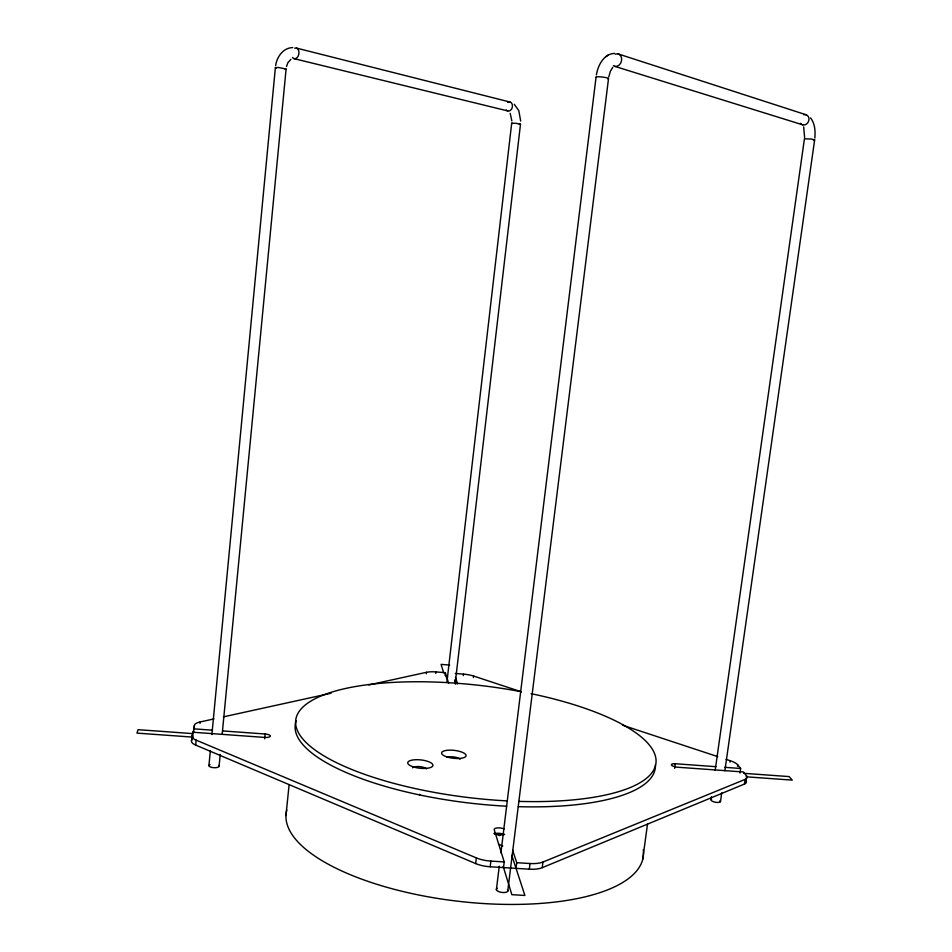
<?xml version="1.0" encoding="UTF-8"?>
<svg xmlns="http://www.w3.org/2000/svg" width="952" height="952" viewBox="0 0 952 952"><rect width="100%" height="100%" fill="white"/><g stroke="black" fill="none" stroke-linecap="round" stroke-linejoin="round"><path stroke-width="1.43" d="M804.618 137.457L803.667 126.913M814.852 138.064C815.412 131.174 815.031 123.486 810.545 117.881M745.832 780.366A16.374 5.046 10 0 1 744.464 784.043L542.223 867.677A19.611 7.545 7.9 0 1 529.324 869.176L490.185 866.772A19.659 7.604 7.2 0 1 475.655 863.571L195.672 745.071A17.219 5.557 3.3 0 1 191.495 740.787L192.816 732.231L264.834 737.431A5.391 1.714 4 0 0 270.356 736.11A5.391 1.714 4 0 0 265.132 734.004L222.804 730.934M192.352 737.086L192.816 732.231M193.268 732.433L194.434 725.245A16.85 5.272 3.4 0 1 200.182 721.949L213.95 718.927M194.101 728.839L194.434 725.245M195.672 745.071L196.136 740.144A17.219 5.51 3.3 0 1 191.959 735.908M200.039 723.437L200.182 721.949M208.94 765.61L210.344 750.819M211.891 734.551L275.378 67.604L278.519 67.509L286.1 69.044L222.221 733.742M219.091 766.312L220.221 754.46M264.656 738.8L265.132 734.004M285.957 815.531L289.134 784.591M426.329 673.814L426.508 672.302A14.042 3.832 6.3 0 1 435.968 671.933L445.334 672.683L448.618 683.25M419.606 794.944L419.677 794.301M435.79 673.445L435.968 671.933M445.024 675.361L445.334 672.683M446.964 681.632L511.7 123.165L516.234 123.344L520.494 124.248L455.151 683.762M463.303 675.634L463.481 674.123L455.306 673.469M473.418 677.55L473.596 676.039A13.994 3.82 6.6 0 0 463.481 674.123M475.655 863.571L476.345 857.907L196.136 740.144M490.185 866.772L490.875 861.096A19.671 7.533 7.2 0 1 476.345 857.907M496.385 889.727L499.276 866.13M500.907 852.861L596.059 77.124M503.525 867.593L504.227 861.929L494.231 829.799A6.033 2.213 7.3 0 1 497.372 827.907A6.033 2.213 7.3 0 1 504.108 828.942M507.713 891.358L608.53 78.516M516.043 868.367L516.757 862.702L512.592 850.136M529.324 869.176L530.038 863.523A19.623 7.473 7.9 0 0 542.938 862.048L745.142 779.39A16.374 4.998 10 0 0 746.499 775.749L743.464 771.977L677.693 767.229A5.176 1.595 9.3 0 1 671.517 765.134A5.176 1.595 9.3 0 1 675.289 763.742L715.952 766.693M542.223 867.677L542.938 862.048M642.719 859.323L647.515 824.027M674.659 768.335L675.289 763.742M711.013 799.704L711.43 796.764M715.178 770.275L804.428 138.802L811.163 139.028L814.65 139.861L724.865 770.787M720.474 801.667L721.735 792.849M730.017 762.147L730.22 760.731L726.067 759.375M737.479 766.241L737.681 764.813A16.029 4.796 9.8 0 0 730.22 760.731M739.978 773.048L740.632 768.478L737.681 764.813M744.464 784.043L745.142 779.39M745.88 780.081L745.999 779.212M746.297 777.189L746.499 775.749M275.628 65.605C276.83 56.941 283.22 47.707 292.716 47.6M596.392 74.875C597.963 65.426 603.651 53.919 614.48 53.383M608.768 76.898L610.399 71.257L612.767 67.39M191.495 740.787L192.756 735.361M193.375 732.683L193.732 731.16M286.516 66.485L287.861 62.749L290.907 59.31M814.65 139.861L813.341 140.051M520.494 124.248L519.352 124.355M605.888 56.596L606.698 56.061M607.317 55.644L608.161 55.085M286.076 69.091L285.207 69.234M503.679 834.023L499.514 835.57L494.017 833.345M223.422 716.856L331.058 693.234M368.829 684.952L426.508 672.302M490.875 861.096L504.227 861.929M516.757 862.702L530.038 863.523M192.566 733.599L138.123 729.684L136.945 733.111L193.244 737.145M743.631 773.31L789.137 776.594L792.254 780.116L746.475 776.832M193.601 728.827L212.582 730.196M724.662 767.324L740.632 768.478M449.642 665.067L441.073 664.377L443.68 672.85M445.833 676.777L447.547 676.92M294.037 58.643L507.725 110.92M512.604 123.522L511.712 123.213M296.417 48.064L510.034 102.042M276.377 68.044L275.378 67.604M614.742 66.354L802.738 124.831M618.169 53.931L806.273 114.823M473.596 676.039L521.256 691.771M622.548 725.198L717.784 756.638M498.705 844.317L502.823 845.995M514.282 104.28L518.804 110.658L520.684 120.999M510.189 113.324L511.855 120.904M455.449 677.348L457.638 683.952M454.544 680.073L455.853 684.072M511.795 855.324L524.897 895.451L511.855 894.678L503.144 866.356M504.655 834.416A180.904 59.714 6.8 0 1 494.35 833.857M643.254 849.755A179.857 66.7 6.8 0 1 460.53 901.532A179.857 66.7 6.8 0 1 286.802 810.045M494.612 833.738A6.033 2.237 7.4 0 1 504.06 834.618M655.392 764.777A181.32 56.882 6.8 0 1 518.316 806.665M506.642 806.201A181.32 56.882 6.8 0 1 296.227 720.807M531.097 693.663A181.404 56.346 6.8 0 1 655.964 763.052A181.404 56.346 6.8 0 1 518.971 801.382M507.285 800.906A181.404 56.346 6.8 0 1 295.727 720.033A181.404 56.346 6.8 0 1 521.387 691.723M412.632 767.836A7.39 2.463 6.1 0 1 419.249 766.586A7.39 2.463 6.1 0 1 426.591 768.823M447.178 757.364A7.188 2.344 6.5 0 1 454.152 756.983A7.188 2.344 6.5 0 1 460.078 759.22M218.591 765.444A5.093 1.714 3.2 0 1 216.889 767.526A5.093 1.714 3.2 0 1 210.309 766.955A5.093 1.714 3.2 0 1 210.011 764.706M294.704 48.159A5.438 3.701 -80.7 0 1 298.773 54.514A5.438 3.701 -80.7 0 1 292.478 57.489M507.737 102.376A4.593 3.499 -77.7 0 1 512.069 103.994A4.593 3.499 -77.7 0 1 510.903 109.908A4.593 3.499 -77.7 0 1 506.262 109.908M596.38 77.386A6.283 0.773 6.6 0 1 602.854 77.112A6.283 0.773 6.6 0 1 607.769 78.814M507.404 889.656A5.843 2.368 7.6 0 1 501.74 892.417A5.843 2.368 7.6 0 1 497.277 888.24M615.289 54.216A6.45 5.081 -72.9 0 1 621.573 60.571A6.45 5.081 -72.9 0 1 613.397 65.724M803.738 114.716A5.319 4.534 -66.2 0 1 808.783 117.703A5.319 4.534 -66.2 0 1 806.38 124.117A5.319 4.534 -66.2 0 1 800.525 123.284M719.998 800.644A4.843 1.571 10.1 0 1 715.618 802.262A4.843 1.571 10.1 0 1 711.608 799.24M413.37 766.919A12.674 4.189 6.1 0 0 432.934 765.527A12.674 4.189 6.1 0 0 414.751 759.767A12.674 4.189 6.1 0 0 413.37 766.919M447.273 757.03A12.328 3.975 6.5 0 0 466.087 755.745A12.328 3.975 6.5 0 0 448.154 750.2A12.328 3.975 6.5 0 0 447.273 757.03"/></g></svg>
